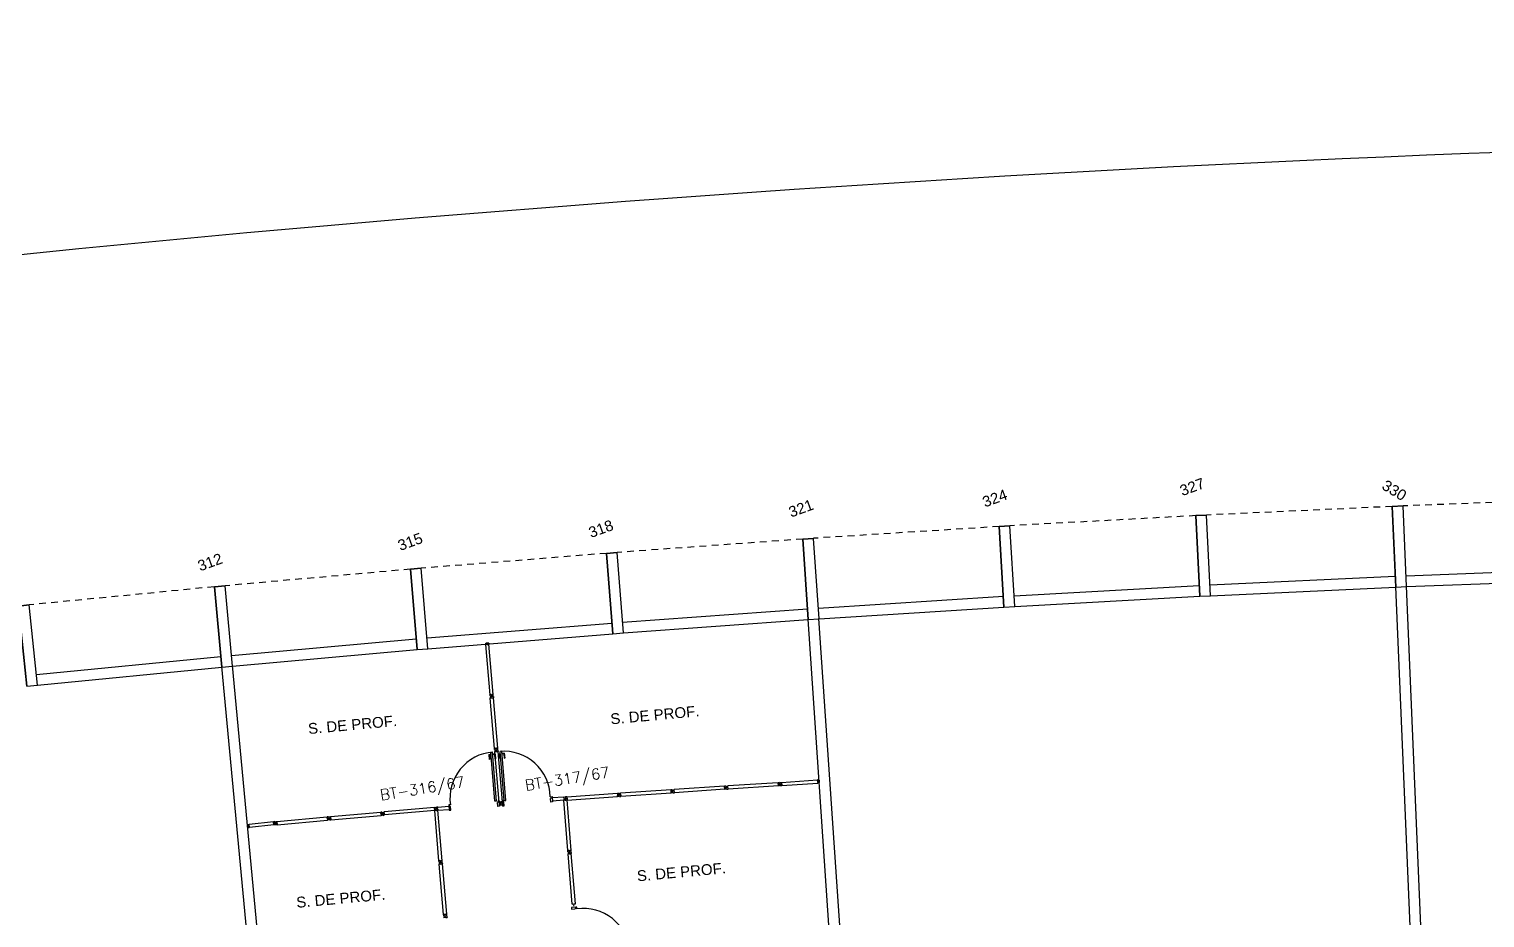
# Model space of a CAD drawing. Header units: millimetres. Extents: x 3089 to 3391, y 1087 to 1201.
# Drawn here: x 3196.83 to 3223.91, y 1184.29 to 1200.82 of the extents above; entities that cross this region are included whole.
import ezdxf

# ---------------------------------------------------------------- set-up
doc = ezdxf.new("R2010")
doc.units = ezdxf.units.MM
doc.linetypes.add('HIDDEN2', pattern=[0.1875, 0.125, -0.0625])
for name, color, linetype in [('ALV', 2, 'Continuous'), ('DIV', 2, 'Continuous'), ('ESTR', 3, 'Continuous'), ('NOPILAR', 2, 'Continuous'), ('PROJ', 1, 'HIDDEN2'), ('TEXTO', 2, 'Continuous'), ('TEXTO-ENDEREÇO', 2, 'Continuous'), ('USO1', 2, 'Continuous')]:
    doc.layers.add(name, color=color, linetype=linetype)
doc.styles.add('1', font='romans.shx', dxfattribs={"height": 1.1})
doc.styles.get("Standard").update_dxf_attribs({"font": 'arial.ttf'})
doc.styles.add('UNB-100-1', font='simplex.shx', dxfattribs={"height": 0.2})
doc.dimstyles.new('1-600', dxfattribs={"dimtxt": 1.1, "dimasz": 2.5, "dimexe": 2, "dimexo": 4, "dimgap": 0.2, "dimtad": 1, "dimdec": 0, "dimzin": 4, "dimdsep": 46, "dimlunit": 6, "dimtxsty": '1', "dimblk1": 'NONE', "dimblk2": 'NONE', "dimsah": 1, "dimcen": 0, "dimclrd": 2, "dimclre": 2, "dimclrt": 2, "dimadec": 0, "dimazin": 0, "dimtfac": 1, "dimtdec": 0, "dimtmove": 2, "dimatfit": 3, "dimldrblk": 'NONE', "dimfxl": 1, "dimtolj": 1, "dimtzin": 0, "dimarcsym": 0})

# ---------------------------------------------------------------- blocks, each defined once
blk = doc.blocks.new('MTT-TTC')
for p, q in [((-0.008, 0.03), (-0.03, 0.03)), ((-0.03, 0.03), (-0.03, 0.006)), ((-0.0185, 0.006), (-0.03, 0.006)), ((-0.0185, -0.006), (-0.0185, 0.006)), ((-0.008, 0.03), (-0.008, 0.02)), ((-0.008, 0.02), (0.008, 0.02)), ((-0.0051, 0), (0.0051, 0)), ((0, -0.0051), (0, 0.0051)), ((0.008, 0.03), (0.03, 0.03)), ((0.008, 0.03), (0.008, 0.02)), ((0.0205, -0.006), (0.0205, 0.006)), ((0.0205, 0.006), (0.03, 0.006)), ((0.03, 0.006), (0.03, 0.03)), ((-0.03, -0.03), (-0.03, -0.006)), ((-0.0185, -0.006), (-0.03, -0.006)), ((-0.008, -0.03), (-0.03, -0.03)), ((-0.008, -0.02), (0.008, -0.02)), ((-0.008, -0.03), (-0.008, -0.02)), ((0.008, -0.03), (0.008, -0.02)), ((0.008, -0.03), (0.03, -0.03)), ((0.0205, -0.006), (0.03, -0.006)), ((0.03, -0.006), (0.03, -0.03))]:
    blk.add_line(p, q)
blk = doc.blocks.new('PDV2D-TTC')
at = {"layer": 'DIV'}
for p, q in [((0.03, 0.05), (0.06, 0.05)), ((0.03, 0.035), (0.03, 0.05)), ((0.03, -0.035), (0.03, 0.035)), ((0.06, 0.05), (0.06, -0.02)), ((0.941, 0.05), (0.941, -0.02)), ((0.971, 0.05), (0.941, 0.05)), ((0.971, 0.035), (0.971, 0.05)), ((0.971, -0.035), (0.971, 0.035)), ((0.03, -0.05), (0.03, -0.035)), ((0.05, -0.05), (0.03, -0.05)), ((0.05, -0.02), (0.06, -0.02)), ((0.05, -0.02), (0.05, -0.05)), ((0.079, -0.05), (0.109, -0.05)), ((0.079, -0.05), (0.079, -0.965)), ((0.109, -0.05), (0.109, -0.965)), ((0.951, -0.02), (0.941, -0.02)), ((0.951, -0.02), (0.951, -0.05)), ((0.951, -0.05), (0.971, -0.05)), ((0.971, -0.05), (0.971, -0.035)), ((0.109, -0.965), (0.079, -0.965))]:
    blk.add_line(p, q, dxfattribs=at)
at = {"layer": 'DIV', "color": 1}
for p, q in [((0.036, -0.925), (0.036, -0.835)), ((0.046, -0.835), (0.036, -0.835)), ((0.036, -0.925), (0.076, -0.925)), ((0.046, -0.915), (0.046, -0.835)), ((0.046, -0.915), (0.076, -0.915)), ((0.141, -0.915), (0.111, -0.915)), ((0.151, -0.925), (0.111, -0.925)), ((0.141, -0.915), (0.141, -0.835)), ((0.141, -0.835), (0.151, -0.835)), ((0.151, -0.925), (0.151, -0.835))]:
    blk.add_line(p, q, dxfattribs=at)
blk.add_arc((0.076, -0.1), 0.865, 270, 3.3214, dxfattribs=at)
blk = doc.blocks.new('DIVMT-TTC')
for p, q in [((-0.03, 0.03), (-0.03, 0.006)), ((-0.008, 0.03), (-0.03, 0.03)), ((-0.0185, 0.006), (-0.03, 0.006)), ((-0.0185, -0.006), (-0.0185, 0.006)), ((-0.008, 0.03), (-0.008, 0.02)), ((-0.008, 0.02), (0.008, 0.02)), ((-0.0051, 0), (0.0051, 0)), ((0.0051, 0), (-0.0051, 0)), ((-0.0051, 0), (0.0051, 0)), ((0, -0.0051), (0, 0.0051)), ((0, 0.0051), (0, -0.0051)), ((0.008, 0.03), (0.008, 0.02)), ((0.008, 0.03), (0.03, 0.03)), ((0.0205, 0.006), (0.03, 0.006)), ((0.0205, -0.006), (0.0205, 0.006)), ((0.0205, 0.006), (0.0205, -0.006)), ((0.0205, 0.006), (0.03, 0.006)), ((0.97, 0.03), (0.03, 0.03)), ((0.03, 0.006), (0.03, 0.03)), ((0.03, -0.03), (0.03, 0.03)), ((0.03, -0.005), (0.03, 0.005)), ((0.97, -0.03), (0.97, 0.03)), ((0.97, 0.03), (0.97, 0.009)), ((0.97, 0.009), (0.97, 0.027)), ((0.9795, 0.006), (0.97, 0.006)), ((0.97, -0.005), (0.97, 0.005)), ((0.9795, 0.006), (0.9795, -0.006)), ((1.0051, 0), (0.9949, 0)), ((1, 0.0051), (1, -0.0051)), ((-0.0185, -0.006), (-0.03, -0.006)), ((-0.03, -0.03), (-0.03, -0.006)), ((-0.008, -0.03), (-0.03, -0.03)), ((-0.008, -0.03), (-0.008, -0.02)), ((-0.008, -0.02), (0.008, -0.02)), ((0.008, -0.03), (0.008, -0.02)), ((0.008, -0.03), (0.03, -0.03)), ((0.0205, -0.006), (0.03, -0.006)), ((0.0205, -0.006), (0.03, -0.006)), ((0.03, -0.006), (0.03, -0.03)), ((0.97, -0.03), (0.03, -0.03)), ((0.9795, -0.006), (0.97, -0.006)), ((0.97, -0.009), (0.97, -0.027))]:
    blk.add_line(p, q)
blk = doc.blocks.new('MTINI-TTC')
for p, q in [((-0.03, 0.008), (-0.03, 0.03)), ((0.03, 0.03), (-0.03, 0.03)), ((-0.03, 0.008), (-0.02, 0.008)), ((-0.009, 0.03), (-0.027, 0.03)), ((-0.02, 0.008), (-0.02, 0)), ((-0.001, 0), (-0.02, 0)), ((-0.006, 0.02), (-0.006, 0.03)), ((-0.006, 0.023), (-0.006, 0.027)), ((-0.006, 0.02), (0.006, 0.02)), ((0.005, 0.03), (-0.005, 0.03)), ((0.005, 0), (-0.005, 0)), ((0.004, 0.02), (-0.004, 0.02)), ((0.02, 0), (-0.001, 0)), ((0, -0.005), (0, 0.005)), ((0.006, 0.02), (0.006, 0.03)), ((0.006, 0.023), (0.006, 0.027)), ((0.009, 0.03), (0.027, 0.03)), ((0.03, 0.008), (0.02, 0.008)), ((0.02, 0), (0.02, 0.008)), ((0.03, 0.008), (0.03, 0.03))]:
    blk.add_line(p, q)
blk = doc.blocks.new('DIV-TTC')
for p, q in [((-0.0051, 0), (0.0051, 0)), ((0, -0.0051), (0, 0.0051)), ((0.0205, 0.006), (0.03, 0.006)), ((0.0205, -0.006), (0.0205, 0.006)), ((0.03, 0.03), (0.97, 0.03)), ((0.03, 0.03), (0.03, -0.03)), ((0.03, 0.009), (0.03, 0.027)), ((0.03, 0.005), (0.03, -0.005)), ((0.97, 0.03), (0.97, -0.03)), ((0.9795, 0.006), (0.97, 0.006)), ((0.97, 0.005), (0.97, -0.005)), ((0.9795, -0.006), (0.9795, 0.006)), ((1.0051, 0), (0.9949, 0)), ((0.9949, 0), (1.0051, 0)), ((1, -0.0051), (1, 0.0051)), ((0.0205, -0.006), (0.03, -0.006)), ((0.03, -0.03), (0.03, -0.009)), ((0.03, -0.009), (0.03, -0.027)), ((0.03, -0.03), (0.97, -0.03)), ((0.9795, -0.006), (0.97, -0.006))]:
    blk.add_line(p, q)
blk = doc.blocks.new('PDV2E-TTC')
at = {"layer": 'DIV', "color": 1}
for p, q in [((0.023, 0.925), (0.063, 0.925)), ((0.023, 0.925), (0.023, 0.835)), ((0.033, 0.835), (0.023, 0.835)), ((0.033, 0.915), (0.063, 0.915)), ((0.033, 0.915), (0.033, 0.835)), ((0.138, 0.925), (0.097, 0.925)), ((0.128, 0.915), (0.097, 0.915)), ((0.128, 0.915), (0.128, 0.835)), ((0.128, 0.835), (0.137, 0.835)), ((0.138, 0.925), (0.138, 0.835))]:
    blk.add_line(p, q, dxfattribs=at)
at = {"layer": 'DIV'}
for p, q in [((0.065, 0.05), (0.065, 0.965)), ((0.095, 0.965), (0.065, 0.965)), ((0.095, 0.05), (0.095, 0.965)), ((0.049, 0.05), (0.029, 0.05)), ((0.029, 0.05), (0.029, 0.035)), ((0.029, 0.035), (0.029, -0.035)), ((0.049, 0.02), (0.049, 0.05)), ((0.049, 0.02), (0.059, 0.02)), ((0.059, -0.05), (0.059, 0.02)), ((0.065, 0.05), (0.095, 0.05)), ((0.928, -0.05), (0.928, 0.02)), ((0.938, 0.02), (0.928, 0.02)), ((0.938, 0.05), (0.958, 0.05)), ((0.938, 0.02), (0.938, 0.05)), ((0.958, 0.05), (0.958, 0.035)), ((0.958, 0.035), (0.958, -0.035)), ((0.029, -0.035), (0.029, -0.05)), ((0.029, -0.05), (0.059, -0.05)), ((0.958, -0.05), (0.928, -0.05)), ((0.958, -0.035), (0.958, -0.05))]:
    blk.add_line(p, q, dxfattribs=at)
at = {"layer": 'DIV', "color": 1}
blk.add_arc((0.062, 0.1), 0.865, 356.6786, 90, dxfattribs=at)
blk = doc.blocks.new('DIVINI-TTC')
for p, q in [((-0.005, 0), (0.005, 0)), ((0.008, 0.02), (0, 0.02)), ((0, 0.001), (0, 0.02)), ((0, -0.005), (0, 0.005)), ((0, -0.02), (0, 0.001)), ((0.008, 0.03), (0.03, 0.03)), ((0.008, 0.03), (0.008, 0.02)), ((0.02, 0.006), (0.03, 0.006)), ((0.02, 0.006), (0.02, -0.006)), ((0.02, -0.004), (0.02, 0.004)), ((0.023, 0.006), (0.027, 0.006)), ((0.97, 0.03), (0.03, 0.03)), ((0.03, -0.03), (0.03, 0.03)), ((0.03, 0.009), (0.03, 0.027)), ((0.03, -0.005), (0.03, 0.005)), ((0.97, 0.03), (0.97, 0.009)), ((0.97, -0.03), (0.97, 0.03)), ((0.97, 0.009), (0.97, 0.027)), ((0.98, 0.006), (0.97, 0.006)), ((0.97, -0.005), (0.97, 0.005)), ((0.98, 0.006), (0.98, -0.006)), ((0.99, 0), (1.008, 0)), ((0.999, 0.006), (0.999, -0.006)), ((0, -0.02), (0.008, -0.02)), ((0.008, -0.03), (0.008, -0.02)), ((0.008, -0.03), (0.03, -0.03)), ((0.02, -0.006), (0.03, -0.006)), ((0.023, -0.006), (0.027, -0.006)), ((0.03, -0.009), (0.03, -0.027)), ((0.97, -0.03), (0.03, -0.03)), ((0.98, -0.006), (0.97, -0.006)), ((0.97, -0.009), (0.97, -0.027))]:
    blk.add_line(p, q)
blk = doc.blocks.new('*D155')
at = {"layer": 'DEFPOINTS', "color": 0, "transparency": 16777216}
for p in [(3203.502, 1197.258), (3237.025, 1192.318), (3237.037, 1190.818), (3138.947, 1180.172), (3139.301, 1178.715)]:
    blk.add_point(p, dxfattribs=at)
at = {"layer": 'USO1', "color": 2, "lineweight": -2, "transparency": 16777216}
for p, q in [((3236.991, 1196.318), (3236.954, 1200.819)), ((3138.004, 1184.059), (3136.942, 1188.434))]:
    blk.add_line(p, q, dxfattribs=at)
blk.add_arc((3240.589, 761.466), 437.367, 90.47397, 103.6447, dxfattribs=at)
at = {"layer": 'USO1', "color": 2, "transparency": 16777216, "insert": (3186.745, 1196.262), "char_height": 1.1, "attachment_point": 5, "rotation": 7.0593, "style": '1'}
blk.add_mtext('\\A1;Física', dxfattribs=at)
blk = doc.blocks.new('_NONE')
at = {"color": 0, "linetype": 'ByBlock'}
blk.add_circle((0, 0), 0.25, dxfattribs=at)

msp = doc.modelspace()

# ---------------------------------------------------------------- linework, layer by layer
at = {"layer": 'ALV'}
for p, q in [((3222.448, 1190.652), (3225.894, 1190.783)), ((3215.158, 1190.283), (3218.601, 1190.473)), ((3218.802, 1190.483), (3222.247, 1190.643)), ((3222.456, 1190.452), (3225.902, 1190.583)), ((3222.947, 1178.795), (3222.456, 1190.457)), ((3211.516, 1190.052), (3214.957, 1190.271)), ((3215.169, 1190.083), (3218.612, 1190.273)), ((3218.812, 1190.283), (3222.256, 1190.444)), ((3222.753, 1178.783), (3222.256, 1190.449)), ((3207.875, 1189.789), (3211.314, 1190.038)), ((3211.528, 1189.852), (3214.969, 1190.071)), ((3204.237, 1189.496), (3207.674, 1189.774)), ((3207.89, 1189.59), (3211.329, 1189.838)), ((3212.367, 1174.513), (3211.328, 1189.846)), ((3212.549, 1174.776), (3211.527, 1189.86)), ((3200.602, 1189.172), (3204.036, 1189.479)), ((3204.253, 1189.297), (3207.69, 1189.575)), ((3196.969, 1188.817), (3200.401, 1189.153)), ((3200.619, 1188.973), (3204.054, 1189.28)), ((3196.989, 1188.618), (3200.42, 1188.954)), ((3201.803, 1174.23), (3200.419, 1188.965)), ((3201.995, 1174.248), (3200.618, 1188.984))]:
    msp.add_line(p, q, dxfattribs=at)
at = {"layer": 'DIV'}
for p, q in [((3210.792, 1186.807), (3210.77, 1186.805)), ((3210.77, 1186.805), (3210.772, 1186.781)), ((3210.783, 1186.782), (3210.772, 1186.781)), ((3210.784, 1186.77), (3210.773, 1186.769)), ((3210.774, 1186.745), (3210.773, 1186.769)), ((3210.796, 1186.747), (3210.774, 1186.745)), ((3210.784, 1186.77), (3210.783, 1186.782)), ((3210.792, 1186.807), (3210.792, 1186.797)), ((3210.792, 1186.797), (3210.808, 1186.798)), ((3210.796, 1186.757), (3210.812, 1186.758)), ((3210.796, 1186.747), (3210.796, 1186.757)), ((3210.797, 1186.777), (3210.807, 1186.778)), ((3210.797, 1186.777), (3210.807, 1186.778)), ((3210.802, 1186.773), (3210.802, 1186.783)), ((3210.802, 1186.773), (3210.802, 1186.783)), ((3210.808, 1186.808), (3210.83, 1186.81)), ((3210.808, 1186.808), (3210.808, 1186.798)), ((3210.812, 1186.748), (3210.812, 1186.758)), ((3210.812, 1186.748), (3210.834, 1186.75)), ((3210.822, 1186.785), (3210.831, 1186.786)), ((3210.822, 1186.785), (3210.831, 1186.786)), ((3210.823, 1186.773), (3210.822, 1186.785)), ((3210.823, 1186.773), (3210.822, 1186.785)), ((3210.823, 1186.773), (3210.832, 1186.774)), ((3210.823, 1186.773), (3210.832, 1186.774)), ((3210.83, 1186.81), (3211.5, 1186.859)), ((3210.831, 1186.786), (3210.83, 1186.81)), ((3210.83, 1186.81), (3210.834, 1186.75)), ((3210.831, 1186.789), (3210.83, 1186.807)), ((3210.832, 1186.785), (3210.832, 1186.775)), ((3210.832, 1186.774), (3210.834, 1186.75)), ((3210.833, 1186.771), (3210.834, 1186.753)), ((3210.834, 1186.75), (3210.833, 1186.771)), ((3210.834, 1186.75), (3211.505, 1186.799)), ((3211.5, 1186.859), (3211.505, 1186.799)), ((3211.511, 1186.835), (3211.502, 1186.835)), ((3211.502, 1186.834), (3211.503, 1186.824)), ((3211.512, 1186.823), (3211.503, 1186.823)), ((3211.512, 1186.823), (3211.511, 1186.835)), ((3211.537, 1186.831), (3211.527, 1186.831)), ((3211.527, 1186.831), (3211.537, 1186.831)), ((3211.533, 1186.826), (3211.532, 1186.836)), ((3206.779, 1186.538), (3206.563, 1186.521)), ((3206.783, 1186.478), (3206.568, 1186.461)), ((3204.435, 1186.351), (3204.64, 1186.368)), ((3204.44, 1186.292), (3204.645, 1186.309)), ((3200.893, 1185.996), (3200.903, 1185.997)), ((3200.903, 1185.997), (3200.893, 1185.996)), ((3200.898, 1186.002), (3200.899, 1185.992)), ((3200.918, 1186.005), (3200.928, 1186.006)), ((3200.918, 1186.005), (3200.919, 1185.993)), ((3200.919, 1185.993), (3200.929, 1185.994)), ((3201.383, 1186.079), (3200.925, 1186.029)), ((3200.931, 1185.97), (3200.925, 1186.029)), ((3200.929, 1185.995), (3200.928, 1186.005)), ((3201.389, 1186.019), (3200.931, 1185.97)), ((3201.405, 1186.081), (3201.383, 1186.079)), ((3201.385, 1186.055), (3201.383, 1186.079)), ((3201.389, 1186.019), (3201.383, 1186.079)), ((3201.383, 1186.079), (3201.385, 1186.058)), ((3201.385, 1186.058), (3201.383, 1186.076)), ((3201.395, 1186.056), (3201.385, 1186.055)), ((3201.395, 1186.056), (3201.385, 1186.055)), ((3201.386, 1186.044), (3201.385, 1186.054)), ((3201.396, 1186.044), (3201.386, 1186.043)), ((3201.396, 1186.044), (3201.386, 1186.043)), ((3201.386, 1186.043), (3201.389, 1186.019)), ((3201.387, 1186.04), (3201.388, 1186.022)), ((3201.411, 1186.021), (3201.389, 1186.019)), ((3201.395, 1186.056), (3201.396, 1186.044)), ((3201.395, 1186.056), (3201.396, 1186.044)), ((3201.405, 1186.081), (3201.406, 1186.071)), ((3201.422, 1186.073), (3201.406, 1186.071)), ((3201.421, 1186.052), (3201.41, 1186.051)), ((3201.421, 1186.052), (3201.41, 1186.051)), ((3201.425, 1186.033), (3201.41, 1186.031)), ((3201.411, 1186.021), (3201.41, 1186.031)), ((3201.415, 1186.057), (3201.416, 1186.047)), ((3201.415, 1186.057), (3201.416, 1186.047)), ((3201.421, 1186.083), (3201.443, 1186.085)), ((3201.421, 1186.083), (3201.422, 1186.073)), ((3201.426, 1186.023), (3201.425, 1186.033)), ((3201.426, 1186.023), (3201.448, 1186.025)), ((3201.433, 1186.06), (3201.445, 1186.061)), ((3201.433, 1186.06), (3201.435, 1186.048)), ((3201.435, 1186.048), (3201.446, 1186.049)), ((3201.443, 1186.085), (3201.445, 1186.061)), ((3201.448, 1186.025), (3201.446, 1186.049))]:
    msp.add_line(p, q, dxfattribs=at)
at = {"layer": 'ESTR'}
for points in [[(3222.256, 1190.444), (3222.456, 1190.452), (3222.393, 1191.951), (3222.193, 1191.942), (3222.256, 1190.444), (3222.193, 1191.942), (3222.393, 1191.951)], [(3214.969, 1190.071), (3215.169, 1190.083), (3215.08, 1191.58), (3214.88, 1191.569), (3214.969, 1190.071), (3214.88, 1191.569), (3215.08, 1191.58)], [(3218.612, 1190.273), (3218.812, 1190.283), (3218.736, 1191.781), (3218.536, 1191.771), (3218.612, 1190.273), (3218.536, 1191.771), (3218.736, 1191.781)], [(3211.329, 1189.838), (3211.528, 1189.852), (3211.427, 1191.349), (3211.227, 1191.335), (3211.329, 1189.838), (3211.227, 1191.335), (3211.427, 1191.349)], [(3207.69, 1189.575), (3207.89, 1189.59), (3207.775, 1191.086), (3207.576, 1191.07), (3207.69, 1189.575), (3207.576, 1191.07), (3207.775, 1191.086)], [(3204.054, 1189.28), (3204.253, 1189.297), (3204.126, 1190.792), (3203.927, 1190.775), (3204.054, 1189.28), (3203.927, 1190.775), (3204.126, 1190.792)], [(3200.42, 1188.954), (3200.619, 1188.973), (3200.48, 1190.466), (3200.28, 1190.448), (3200.42, 1188.954), (3200.28, 1190.448), (3200.48, 1190.466)], [(3196.79, 1188.598), (3196.989, 1188.618), (3196.836, 1190.11), (3196.637, 1190.09), (3196.79, 1188.598), (3196.637, 1190.09), (3196.836, 1190.11)]]:
    msp.add_lwpolyline(points, dxfattribs=at)
at = {"layer": 'PROJ', "color": 1}
for p, q in [((3225.851, 1192.083), (3222.392, 1191.952)), ((3222.193, 1191.942), (3218.735, 1191.782)), ((3214.88, 1191.569), (3211.426, 1191.35)), ((3218.536, 1191.771), (3215.08, 1191.581)), ((3211.227, 1191.335), (3207.775, 1191.087)), ((3207.576, 1191.07), (3204.126, 1190.792)), ((3203.927, 1190.775), (3200.479, 1190.467)), ((3200.28, 1190.448), (3196.836, 1190.111))]:
    msp.add_line(p, q, dxfattribs=at)

# ---------------------------------------------------------------- block references
at = {"rotation": 94.50995183924447}
msp.add_blockref('PDV2D-TTC', (3207.049, 1183.52), dxfattribs=at)
at = {"layer": 'DIV'}
for name, p, rotation in [('DIVINI-TTC', (3205.355, 1189.407), 275.0188047844336), ('DIVMT-TTC', (3205.44, 1188.412), 274.9041586787168), ('PDV2D-TTC', (3205.611, 1186.419), 184.5265591652459), ('DIVMT-TTC', (3205.525, 1187.415), 274.8824541177003), ('PDV2E-TTC', (3205.611, 1186.419), 4.63592727330782), ('DIVMT-TTC', (3207.809, 1186.578), 3.787417575643147), ('DIVMT-TTC', (3208.806, 1186.644), 3.99723396376366), ('DIVMT-TTC', (3209.804, 1186.713), 3.686487019383249), ('MTINI-TTC', (3211.532, 1186.831), 92.83355174763682), ('MTT-TTC', (3205.611, 1186.419), 6.405488973863317), ('DIVMT-TTC', (3206.811, 1186.511), 274.445136616817), ('DIV-TTC', (3206.811, 1186.511), 3.928980983294164), ('DIVMT-TTC', (3202.411, 1186.142), 185.1826714283847), ('DIVMT-TTC', (3203.408, 1186.227), 184.8476005876157), ('DIV-TTC', (3204.407, 1186.319), 185.0001129334599), ('DIVMT-TTC', (3204.407, 1186.319), 274.7703366168173), ('MTINI-TTC', (3200.898, 1185.997), 275.2333877694447), ('DIVMT-TTC', (3204.49, 1185.323), 274.9561676114283), ('DIVMT-TTC', (3206.888, 1185.514), 274.6309676114287), ('MTT-TTC', (3204.577, 1184.326), 275.0000894902514)]:
    msp.add_blockref(name, p, dxfattribs=dict(at, rotation=rotation))

# ---------------------------------------------------------------- texts
at = {"layer": 'NOPILAR'}
for s, rotation, p in [('327', 19.9862, (3218.285, 1192.133)), ('327', 19.9862, (3218.285, 1192.133)), ('330', 328.6637, (3221.98, 1192.278)), ('330', 328.6637, (3221.98, 1192.278)), ('324', 19.9862, (3214.613, 1191.922)), ('324', 19.9862, (3214.613, 1191.922)), ('321', 19.9862, (3211.008, 1191.734)), ('321', 19.9862, (3211.008, 1191.734)), ('318', 19.9862, (3207.286, 1191.354)), ('318', 19.9862, (3207.286, 1191.354)), ('315', 19.9862, (3203.738, 1191.113)), ('315', 19.9862, (3203.738, 1191.113)), ('312', 19.9862, (3200.015, 1190.733)), ('312', 19.9862, (3200.015, 1190.733))]:
    msp.add_text(s, height=0.2, rotation=rotation, dxfattribs=at).set_placement(p)
at = {"layer": 'TEXTO'}
for p in [(3202.033, 1187.708), (3207.657, 1187.889), (3208.15, 1184.97), (3201.814, 1184.478)]:
    msp.add_text('S. DE PROF.', height=0.2, rotation=5.2651, dxfattribs=at).set_placement(p)
at = {"layer": 'TEXTO-ENDEREÇO', "style": 'UNB-100-1'}
for s, p in [('BT-317/67', (3206.077, 1186.655)), ('BT-316/67', (3203.383, 1186.474))]:
    msp.add_text(s, height=0.2, rotation=9.1343, dxfattribs=at).set_placement(p)

# ---------------------------------------------------------------- dimensions: what is measured, and where the dimension line sits
at = {"layer": 'USO1'}
dim = msp.add_angular_dim_2l(base=(3203.502, 1197.258), line1=((3138.947, 1180.172), (3139.301, 1178.715)), line2=((3237.037, 1190.818), (3237.025, 1192.318)), text='Física', dimstyle='1-600', override={"dimazin": 1}, dxfattribs=at)
dim.commit()
dim.dimension.update_dxf_attribs({"geometry": '*D155', "text_midpoint": (3186.745, 1196.262)})

doc.saveas('drawing.dxf')
